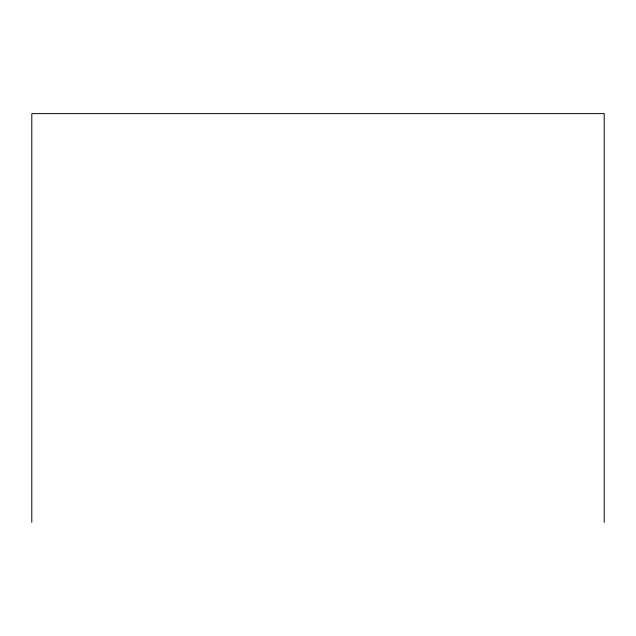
<?xml version="1.0" encoding="UTF-8"?>
<svg xmlns="http://www.w3.org/2000/svg" width="636" height="636" viewBox="0 0 636 636"><rect width="100%" height="100%" fill="white"/><g stroke="black" fill="none" stroke-linecap="round" stroke-linejoin="round"><path stroke-width="0.95" d="M604.2 522.371L604.2 113.629L31.8 113.629L31.8 522.371"/></g></svg>
